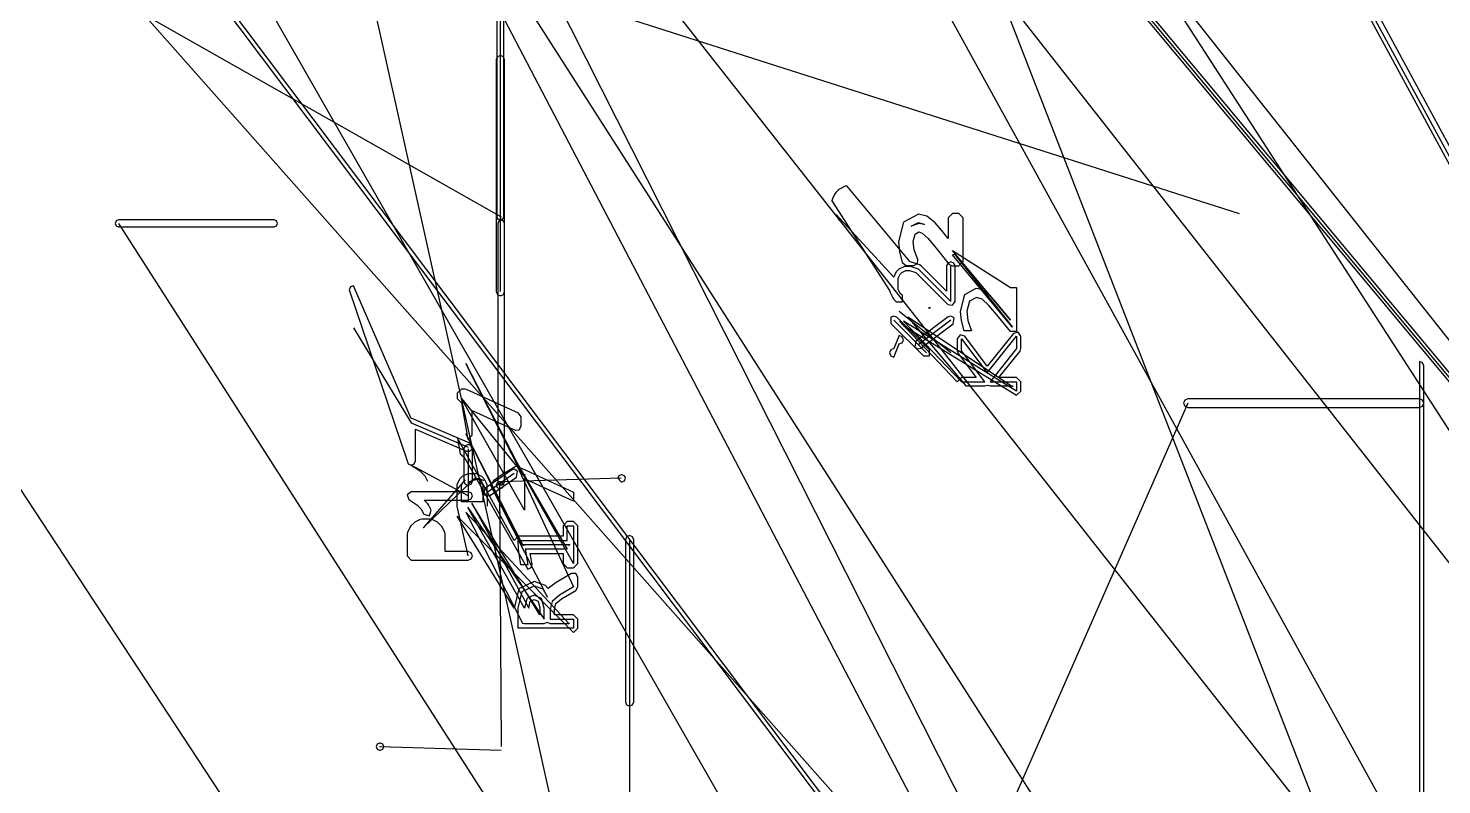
# Model space of a CAD drawing. Extents: x 0 to 334, y -361 to 120.
# Drawn here: x 98.07 to 122.95, y 7.88 to 21.19 of the extents above; entities that cross this region are included whole.
import ezdxf

# ---------------------------------------------------------------- set-up
doc = ezdxf.new("R2010")
doc.units = 0

msp = doc.modelspace()

# ---------------------------------------------------------------- linework, layer by layer
at = {"layer": 'Layer 1'}
for p, q in [((79.31, 84.9092), (292.42, -302.024)), ((301.09, -309.873), (89.04, 81.8172)), ((89.04, 81.6672), (301.09, -310.023)), ((89.24, 81.7422), (300.89, -309.948)), ((75.05, 81.3792), (138.215, -39.3749)), ((77.19, 81.3792), (138.215, -39.3149)), ((68.6, 80.4392), (134.095, -33.9949)), ((75.452423, 70.589328), (319.8, -310.813)), ((134.095, -21.5749), (66.480002, 68.19915)), ((66.480002, 68.07915), (134.095, -21.6949)), ((81.92, 64.1792), (166.845, -43.9449)), ((95.1187, 62.0792), (108.655, 1.3842)), ((133.02, 3.1442), (95.13, 51.0092)), ((104.36, 49.6222), (125.105, -3.7458)), ((100.65, 48.8522), (200.47, -105.785)), ((91.66, 44.0822), (183.61, -72.6649)), ((88.075, 35.0192), (220.02, -113.935)), ((106.58, 34.9092), (135.58, 0.1354)), ((135.58, 0.0604), (106.58, 34.8342)), ((135.58, -0.0146), (106.58, 34.7592)), ((84.16, 30.4792), (106.395, 17.8742)), ((106.38, 16.5592), (106.38, 26.3092)), ((90.61, 24.1992), (300.55, -294.763)), ((106.32, 22.4142), (106.32, 17.8742)), ((106.44, 17.8742), (106.44, 22.4142)), ((106.38, 22.0842), (119.38, 17.9342)), ((106.326967, 20.687233), (106.305, 20.6342)), ((106.38, 20.7092), (106.326967, 20.687233)), ((106.433033, 20.687233), (106.38, 20.7092)), ((106.38, 20.7092), (106.38, 20.7092)), ((106.455, 20.6342), (106.433033, 20.687233)), ((106.305, 20.6342), (106.305, 16.5592)), ((106.455, 16.5592), (106.455, 20.6342)), ((112.44613, 18.410147), (112.35089, 18.362528)), ((112.47967, 18.418065), (112.44613, 18.410147)), ((113.59172, 17.080382), (112.47967, 18.418065)), ((112.22211, 18.186131), (112.21419, 18.152589)), ((112.26973, 18.281369), (112.22211, 18.186131)), ((112.28378, 18.30086), (112.26973, 18.281369)), ((112.3314, 18.348479), (112.28378, 18.30086)), ((112.35089, 18.362528), (112.3314, 18.348479)), ((112.21419, 18.152589), (113.231, 16.5768)), ((112.33681, 17.819255), (112.28919, 17.914493)), ((112.28919, 17.914493), (113.306, 16.8149)), ((113.73644, 17.92285), (113.47243, 17.77778)), ((113.88504, 17.88595), (113.73644, 17.92285)), ((114.338, 17.9294), (114.263, 17.8544)), ((114.449, 17.9294), (114.338, 17.9294)), ((114.524, 17.8544), (114.449, 17.9294)), ((99.617574, 17.801626), (99.6, 17.7592)), ((99.6, 17.7592), (99.617574, 17.716774)), ((99.66, 17.8192), (99.617574, 17.801626)), ((99.617574, 17.716774), (99.66, 17.6992)), ((102.4, 17.8192), (99.66, 17.8192)), ((99.66, 17.7592), (275.72, -257.134)), ((99.66, 17.6992), (102.4, 17.6992)), ((102.442426, 17.801626), (102.4, 17.8192)), ((102.4, 17.6992), (102.442426, 17.716774)), ((102.46, 17.7592), (102.442426, 17.801626)), ((102.442426, 17.716774), (102.46, 17.7592)), ((106.32, 17.8742), (106.337574, 17.831774)), ((106.352574, 17.796626), (106.335, 17.7542)), ((106.335, 17.7542), (106.335, 13.2142)), ((106.337574, 17.831774), (106.38, 17.8142)), ((106.395, 17.8142), (106.352574, 17.796626)), ((106.38, 17.8742), (106.38, 17.8142)), ((106.38, 17.8142), (106.422426, 17.831774)), ((106.437426, 17.796626), (106.395, 17.8142)), ((106.395, 17.8142), (106.395, 17.8142)), ((106.422426, 17.831774), (106.44, 17.8742)), ((106.455, 17.7542), (106.437426, 17.796626)), ((106.455, 13.2142), (106.455, 17.7542)), ((112.38443, 17.771636), (112.33681, 17.819255)), ((113.47243, 17.77778), (113.3841, 17.43558)), ((113.60976, 17.71196), (113.73638, 17.77292)), ((113.74484, 17.75817), (113.60976, 17.71196)), ((113.60976, 17.71196), (113.60976, 17.71196)), ((113.73638, 17.77292), (113.81541, 17.75313)), ((113.84214, 17.73642), (113.74484, 17.75817)), ((113.81541, 17.75313), (113.81588, 17.75288)), ((113.81588, 17.75288), (113.84214, 17.73642)), ((114.03004, 17.7707), (113.88504, 17.88595)), ((114.03158, 17.76909), (114.03004, 17.7707)), ((114.1437, 17.63693), (114.03158, 17.76909)), ((114.263, 17.8544), (114.263, 17.492)), ((114.524, 17.085), (114.524, 17.8544)), ((113.38404, 17.43565), (113.40162, 17.26427)), ((113.3841, 17.43558), (113.38404, 17.43565)), ((113.64541, 17.43882), (113.67997, 17.57091)), ((113.66464, 17.29395), (113.64541, 17.43882)), ((113.67997, 17.57091), (113.68021, 17.57126)), ((113.68021, 17.57126), (113.74554, 17.6081)), ((113.74554, 17.6081), (113.80213, 17.58827)), ((113.80213, 17.58827), (113.8025, 17.58804)), ((113.8025, 17.58804), (113.90663, 17.49167)), ((113.90663, 17.49167), (113.90693, 17.49134)), ((113.90693, 17.49134), (114.07269, 17.29178)), ((114.14387, 17.63673), (114.1437, 17.63693)), ((114.263, 17.492), (114.14387, 17.63673)), ((113.40162, 17.26427), (113.4521, 17.07017)), ((113.72545, 17.12376), (113.66464, 17.29395)), ((114.07269, 17.29178), (114.07269, 17.29178)), ((114.07269, 17.29178), (114.28094, 17.03708)), ((114.33429, 17.20736), (114.37362, 17.21631)), ((115.35207, 15.9807), (114.33429, 17.20736)), ((114.33794, 17.28226), (115.355, 16.6277)), ((115.35545, 16.05559), (114.33794, 17.28226)), ((114.37362, 17.21631), (115.391, 15.9334)), ((113.35362, 16.910138), (113.40124, 16.957757)), ((113.40124, 16.957757), (113.49648, 17.005376)), ((113.44567, 16.896123), (113.51418, 16.930381)), ((113.4521, 17.07017), (113.52349, 17.01817)), ((113.49648, 17.005376), (113.592, 17.0054)), ((113.51418, 16.930381), (113.58, 16.9304)), ((113.52349, 17.01817), (113.657, 17.0181)), ((113.58, 16.9304), (113.69451, 16.892229)), ((113.61543, 17.076533), (113.59172, 17.080382)), ((113.592, 17.0054), (113.73485, 16.957781)), ((113.75829, 17.028914), (113.61543, 17.076533)), ((113.657, 17.0181), (113.719943, 17.052325)), ((113.719943, 17.052325), (113.72545, 17.12376)), ((113.73485, 16.957781), (114.30628, 16.386352)), ((113.78761, 17.010796), (113.75829, 17.028914)), ((114.231, 16.5674), (113.78761, 17.010796)), ((114.252967, 17.058433), (114.231, 17.0054)), ((114.231, 17.0054), (114.231, 16.5674)), ((114.306, 17.0804), (114.252967, 17.058433)), ((114.28094, 17.03708), (114.33864, 17.00999)), ((114.359033, 17.058433), (114.306, 17.0804)), ((114.30628, 16.386352), (114.306, 17.0054)), ((114.33864, 17.00999), (114.449, 17.01)), ((114.381, 17.0054), (114.359033, 17.058433)), ((114.38145, 16.386352), (114.381, 17.0054)), ((114.449, 17.01), (114.524, 17.085)), ((113.306, 16.8149), (113.35362, 16.910138)), ((113.381, 16.7972), (113.41526, 16.865716)), ((113.381, 16.594505), (113.381, 16.7972)), ((113.41526, 16.865716), (113.44567, 16.896123)), ((113.69451, 16.892229), (114.25342, 16.333319)), ((103.741246, 16.640093), (103.71918, 16.586969)), ((103.71918, 16.586969), (104.737, 13.5828)), ((103.79445, 16.661965), (103.741246, 16.640093)), ((104.81227, 14.324436), (103.79445, 16.661965)), ((106.305, 16.5592), (106.326967, 16.506167)), ((106.326967, 16.506167), (106.38, 16.4842)), ((106.38, 16.4842), (106.433033, 16.506167)), ((106.433033, 16.506167), (106.455, 16.5592)), ((113.231, 16.5768), (113.23892, 16.543258)), ((113.23892, 16.543258), (113.28654, 16.44802)), ((113.28654, 16.44802), (113.30059, 16.428529)), ((113.30059, 16.428529), (113.34821, 16.38091)), ((113.41526, 16.525989), (113.381, 16.594505)), ((113.45427, 16.486976), (113.41526, 16.525989)), ((113.45427, 16.38091), (113.45427, 16.486976)), ((114.47655, 16.20898), (114.55207, 16.50925)), ((114.55207, 16.50925), (114.75389, 16.62125)), ((114.7619, 16.45651), (114.6356, 16.38834)), ((114.75389, 16.62125), (114.86782, 16.59284)), ((114.85891, 16.42486), (114.7619, 16.45651)), ((114.9787, 16.3153), (114.85891, 16.42486)), ((114.86782, 16.59284), (114.99412, 16.4914)), ((114.99412, 16.4914), (115.1035, 16.36236)), ((115.355, 16.6277), (115.466, 16.6277)), ((115.466, 16.6277), (115.466, 15.8584)), ((113.34821, 16.38091), (113.45427, 16.38091)), ((114.306, 15.48159), (113.401, 16.209)), ((113.92189, 16.27926), (113.94944, 16.28148)), ((113.93437, 16.26274), (113.92189, 16.27926)), ((113.94944, 16.28148), (113.93437, 16.26274)), ((114.25342, 16.333319), (114.335147, 16.317075)), ((114.335147, 16.317075), (114.38145, 16.386352)), ((114.49282, 16.05154), (114.47655, 16.20898)), ((114.6356, 16.38834), (114.58677, 16.21223)), ((114.58677, 16.21223), (114.60826, 16.04911)), ((115.14732, 16.11241), (114.9787, 16.3153)), ((115.1035, 16.36236), (115.35545, 16.05559)), ((103.79418, 15.920303), (104.812, 14.2495)), ((113.30562, 16.128018), (113.25297, 16.106052)), ((113.25297, 16.106052), (113.25297, 15.999986)), ((113.25297, 15.999986), (113.8244, 15.428557)), ((113.35904, 16.106052), (113.30562, 16.128018)), ((113.30562, 16.128018), (113.30562, 16.128018)), ((113.306, 16.053019), (113.87743, 15.48159)), ((113.93046, 15.534623), (113.35904, 16.106052)), ((113.40161, 16.03652), (113.47661, 15.96152)), ((114.419, 14.9738), (113.40161, 16.03652)), ((113.47661, 16.03652), (114.494, 14.9738)), ((115.466, 14.8098), (113.47661, 16.03652)), ((113.47661, 15.96152), (115.466, 14.7348)), ((113.55161, 16.11152), (114.569, 14.8988)), ((115.391, 14.8848), (113.55161, 16.11152)), ((114.261, 16.113019), (113.68957, 15.684447)), ((114.306, 16.053019), (113.73457, 15.624447)), ((113.77957, 15.564447), (114.351, 15.993019)), ((114.30625, 16.128019), (114.261, 16.113019)), ((114.366, 16.098019), (114.30625, 16.128019)), ((114.30625, 16.128019), (114.30625, 16.128019)), ((114.351, 15.993019), (114.366, 16.098019)), ((114.541, 15.8665), (114.49282, 16.05154)), ((114.60826, 16.04911), (114.67336, 15.86651)), ((115.355, 15.8584), (115.14732, 16.11241)), ((115.391, 15.9334), (115.35207, 15.9807)), ((115.391, 15.9334), (115.391, 15.9334)), ((113.401, 15.7875), (113.306, 15.55659)), ((113.454033, 15.765533), (113.401, 15.7875)), ((113.476, 15.7125), (113.454033, 15.765533)), ((113.454033, 15.659467), (113.476, 15.7125)), ((113.68957, 15.684447), (113.67457, 15.579447)), ((114.470201, 15.799597), (114.41899, 15.72849)), ((114.41899, 15.72849), (114.419, 15.5175)), ((114.55389, 15.77362), (114.470201, 15.799597)), ((114.49419, 15.51754), (114.494, 15.7285)), ((114.494, 15.7285), (114.94713, 15.12713)), ((114.67336, 15.86651), (114.541, 15.8665)), ((114.94908, 15.24914), (114.55389, 15.77362)), ((114.94713, 15.12713), (115.46601, 15.77151)), ((115.40758, 15.81854), (114.94908, 15.24914)), ((115.466, 15.8584), (115.355, 15.8584)), ((115.490933, 15.842225), (115.40758, 15.81854)), ((115.46601, 15.77151), (115.466, 15.5556)), ((115.541, 15.7715), (115.490933, 15.842225)), ((115.54151, 15.55568), (115.541, 15.7715)), ((113.252967, 15.534623), (113.231, 15.48159)), ((113.231, 15.48159), (113.252967, 15.428557)), ((113.306, 15.55659), (113.252967, 15.534623)), ((113.252967, 15.428557), (113.306, 15.40659)), ((113.306, 15.40659), (113.401, 15.6375)), ((113.401, 15.6375), (113.454033, 15.659467)), ((113.67457, 15.579447), (113.723963, 15.550201)), ((113.723963, 15.550201), (113.77957, 15.564447)), ((113.8244, 15.428557), (113.93046, 15.428557)), ((113.93046, 15.428557), (113.93046, 15.534623)), ((114.419, 15.5175), (114.43416, 15.47229)), ((114.43416, 15.47229), (114.75415, 15.04876)), ((114.905, 14.9738), (114.49419, 15.51754)), ((115.466, 15.5556), (114.9979, 14.97372)), ((115.155, 15.0488), (115.52495, 15.50867)), ((115.52495, 15.50867), (115.54151, 15.55568)), ((105.7718, 15.294935), (106.771, 13.3589)), ((106.771, 13.32897), (105.7718, 15.294935)), ((122.608033, 15.305233), (122.555, 15.3272)), ((122.555, 15.3272), (122.555, 2.044199)), ((122.63, 15.2522), (122.608033, 15.305233)), ((122.63, -11.0308), (122.63, 15.2522)), ((114.494, 15.0488), (114.419, 14.9738)), ((114.75415, 15.04876), (114.494, 15.0488)), ((114.494, 14.9738), (114.905, 14.9738)), ((114.9979, 14.97372), (115.466, 14.9738)), ((115.466, 15.0488), (115.155, 15.0488)), ((115.541, 14.9738), (115.466, 15.0488)), ((115.466, 14.9738), (115.466, 14.8098)), ((115.541, 14.8098), (115.541, 14.9738)), ((105.622, 14.7695), (105.6218, 14.677335)), ((105.6218, 14.677335), (105.6968, 14.602335)), ((105.697, 14.8445), (105.622, 14.7695)), ((105.6968, 14.677335), (106.696, 13.45)), ((106.807, 12.7114), (105.6968, 14.677335)), ((105.75298, 14.84449), (105.697, 14.8445)), ((105.78406, 14.83775), (105.75298, 14.84449)), ((106.70007, 14.42076), (105.78406, 14.83775)), ((114.569, 14.8988), (114.905, 14.8988)), ((114.905, 14.8988), (114.95155, 14.915)), ((114.95155, 14.915), (114.9981, 14.8988)), ((114.9981, 14.8988), (115.391, 14.8988)), ((115.391, 14.8988), (115.391, 14.8848)), ((115.466, 14.7348), (115.541, 14.8098)), ((105.6968, 14.602335), (105.808, 13.9559)), ((105.883, 14.0309), (105.883, 14.4659)), ((105.883, 14.4659), (106.63824, 14.12185)), ((118.48, 14.5942), (112.73, 1.5192)), ((118.426967, 14.647233), (118.405, 14.5942)), ((118.405, 14.5942), (118.426967, 14.541167)), ((118.48, 14.6692), (118.426967, 14.647233)), ((118.426967, 14.541167), (118.48, 14.5192)), ((122.555, 14.6692), (118.48, 14.6692)), ((118.48, 14.5192), (122.555, 14.5192)), ((122.608033, 14.647233), (122.555, 14.6692)), ((122.555, 14.5192), (122.608033, 14.541167)), ((122.63, 14.5942), (122.608033, 14.647233)), ((122.608033, 14.541167), (122.63, 14.5942)), ((104.812, 14.2495), (105.812, 13.820929)), ((104.84155, 14.318376), (104.81227, 14.324436)), ((105.84155, 13.889805), (104.84155, 14.318376)), ((106.744, 14.3525), (106.70007, 14.42076)), ((106.709904, 14.127033), (106.74433, 14.1901)), ((106.74433, 14.1901), (106.744, 14.3525)), ((104.887, 13.5828), (104.887, 14.1357)), ((104.887, 14.1357), (105.78246, 13.751933)), ((105.6218, 13.993375), (105.62287, 13.980755)), ((106.621, 12.1828), (105.6218, 13.993375)), ((105.62287, 13.980755), (105.66975, 13.706095)), ((105.7718, 14.055065), (106.771, 12.1078)), ((106.7712, 12.08905), (105.7718, 14.055065)), ((105.808, 13.9559), (105.883, 14.0309)), ((106.63824, 14.12185), (106.709904, 14.127033)), ((105.66975, 13.706095), (105.74368, 13.643715)), ((105.758967, 13.846547), (105.737, 13.793514)), ((105.737, 13.793514), (105.737, 13.2221)), ((105.812, 13.868514), (105.758967, 13.846547)), ((105.78246, 13.751933), (105.839858, 13.751233)), ((105.812, 13.8685), (105.812, 13.868514)), ((105.865033, 13.846533), (105.812, 13.8685)), ((105.812, 13.793514), (105.812, 12.8614)), ((105.839858, 13.751233), (105.88094, 13.791325)), ((105.88094, 13.791325), (105.84155, 13.889805)), ((105.887, 13.7935), (105.865033, 13.846533)), ((105.887, 13.2221), (105.887, 13.7935)), ((106.55813, 13.741025), (107.558, 12.0289)), ((107.668, 11.775), (106.55813, 13.741025)), ((104.737, 13.5828), (104.758967, 13.529767)), ((104.758967, 13.529767), (104.812, 13.5078)), ((104.812, 13.5078), (104.865033, 13.529767)), ((105.812, 12.963786), (104.812, 13.5078)), ((104.812, 13.5078), (104.95486, 13.412562)), ((104.865033, 13.529767), (104.887, 13.5828)), ((105.74368, 13.643715), (106.863, 11.6777)), ((106.40318, 13.342494), (106.66881, 13.500214)), ((106.62082, 13.432827), (106.57818, 13.41927)), ((106.68263, 13.400838), (106.62082, 13.432827)), ((106.62082, 13.432827), (106.62082, 13.432827)), ((106.66881, 13.500214), (107.668, 11.3673)), ((106.696, 13.45), (106.752, 13.45)), ((106.752, 13.45), (107.66802, 13.03301)), ((104.95486, 13.412562), (105.0501, 13.317324)), ((105.02018, 12.405447), (105.937, 13.2828)), ((105.76067, 13.248523), (105.02018, 12.405447)), ((105.0501, 13.317324), (105.09772, 13.222086)), ((105.621, 13.1673), (105.66862, 13.262538)), ((105.66862, 13.262538), (105.71624, 13.310157)), ((105.696, 13.1496), (105.73026, 13.218116)), ((105.71624, 13.310157), (105.81148, 13.357776)), ((105.73026, 13.218116), (105.76067, 13.248523)), ((105.737, 13.2221), (105.758967, 13.169067)), ((105.81148, 13.357776), (105.954, 13.3578)), ((105.83317, 13.214104), (105.97675, 13.272114)), ((105.97675, 13.258234), (105.83317, 13.214104)), ((105.83317, 13.214104), (105.83317, 13.214104)), ((105.865033, 13.169067), (105.887, 13.2221)), ((105.937, 13.2828), (106.00552, 13.248542)), ((105.954, 13.3578), (106.04923, 13.310181)), ((105.97675, 13.272114), (106.0809, 13.238874)), ((106.086, 13.234484), (105.97675, 13.258234)), ((106.00552, 13.248542), (106.03592, 13.218135)), ((106.03592, 13.218135), (106.07018, 13.149619)), ((106.04923, 13.310181), (106.09685, 13.262562)), ((106.0809, 13.238874), (106.08133, 13.238514)), ((106.08133, 13.238514), (106.086, 13.234484)), ((106.09685, 13.262562), (106.14447, 13.167324)), ((106.57818, 13.41927), (106.10199, 13.085937)), ((106.62119, 13.357828), (106.145, 13.024495)), ((106.18801, 12.963053), (106.6642, 13.296386)), ((106.21308, 13.150154), (106.27428, 13.247094)), ((106.27428, 13.247094), (106.40318, 13.342494)), ((106.322574, 13.196626), (106.305, 13.1542)), ((106.365, 13.2142), (106.322574, 13.196626)), ((106.335, 13.2142), (106.352574, 13.171774)), ((106.38, 13.2142), (106.365, 13.2142)), ((106.395, 13.2142), (106.38, 13.1542)), ((106.422426, 13.196626), (106.38, 13.2142)), ((108.505, 13.2742), (106.395, 13.2142)), ((106.44, 13.1542), (106.422426, 13.196626)), ((106.437426, 13.171774), (106.455, 13.2142)), ((106.6642, 13.296386), (106.68263, 13.400838)), ((106.771, 13.3589), (106.81922, 13.33695)), ((106.81922, 13.33695), (106.771, 13.32897)), ((107.668, 12.8706), (106.80667, 13.26298)), ((106.80667, 13.26298), (106.807, 12.7114)), ((108.462574, 13.316626), (108.445, 13.2742)), ((108.445, 13.2742), (108.505, 13.2142)), ((108.505, 13.3342), (108.462574, 13.316626)), ((108.52, 13.3342), (108.505, 13.3342)), ((108.505, 13.2142), (108.52, 13.2142)), ((108.562426, 13.316626), (108.52, 13.3342)), ((108.52, 13.2142), (108.562426, 13.231774)), ((108.58, 13.2742), (108.562426, 13.316626)), ((108.562426, 13.231774), (108.58, 13.2742)), ((104.812, 13.038786), (104.740237, 12.985513)), ((104.740237, 12.985513), (104.7704, 12.901382)), ((105.812, 13.0387), (104.812, 13.038786)), ((105.621, 12.7864), (105.621, 13.1673)), ((105.696, 12.8614), (105.696, 13.1496)), ((105.758967, 13.169067), (105.812, 13.1471)), ((105.812, 13.1471), (105.865033, 13.169067)), ((105.865033, 13.016733), (105.812, 13.0387)), ((105.887, 12.9637), (105.865033, 13.016733)), ((105.865033, 12.910667), (105.887, 12.9637)), ((106.07018, 13.149619), (106.07, 12.8614)), ((106.10199, 13.085937), (106.08356, 12.981485)), ((106.08356, 12.981485), (106.18801, 12.963053)), ((106.14447, 13.167324), (106.145, 12.7864)), ((107.21228, 11.18418), (106.21308, 13.150154)), ((106.305, 13.1542), (106.322574, 13.111774)), ((106.322574, 13.111774), (106.365, 13.0942)), ((106.352574, 13.171774), (106.395, 13.1542)), ((106.365, 13.1542), (106.395, 8.5542)), ((106.365, 13.0942), (106.38, 13.0942)), ((106.38, 13.0942), (106.422426, 13.111774)), ((106.395, 13.1542), (106.437426, 13.171774)), ((106.422426, 13.111774), (106.44, 13.1542)), ((107.66802, 13.03301), (107.668, 12.8706)), ((104.7704, 12.901382), (104.90708, 12.810264)), ((104.90708, 12.810264), (104.98846, 12.728883)), ((104.98846, 12.728883), (105.03064, 12.644531)), ((105.10313, 12.826343), (105.04069, 12.888786)), ((105.04069, 12.888786), (105.812, 12.8887)), ((105.11718, 12.806851), (105.10313, 12.826343)), ((105.1648, 12.711613), (105.11718, 12.806851)), ((105.13126, 12.61099), (105.1648, 12.711613)), ((105.812, 11.909019), (105.621, 12.7864)), ((106.07, 12.8614), (105.696, 12.8614)), ((105.80488, 12.760856), (107.15, 10.7949)), ((106.80495, 10.9903), (105.80488, 12.760856)), ((105.812, 12.8887), (105.865033, 12.910667)), ((105.87988, 12.835856), (106.879, 10.9903)), ((107.075, 10.8699), (105.87988, 12.835856)), ((104.80659, 12.438242), (104.79254, 12.418751)), ((104.85421, 12.485861), (104.80659, 12.438242)), ((104.8737, 12.49991), (104.85421, 12.485861)), ((104.96894, 12.547529), (104.8737, 12.49991)), ((105.00248, 12.555447), (104.96894, 12.547529)), ((105.14453, 12.555376), (105.00248, 12.555447)), ((105.03064, 12.644531), (105.13126, 12.61099)), ((105.17807, 12.547458), (105.14453, 12.555376)), ((105.27331, 12.499839), (105.17807, 12.547458)), ((105.2928, 12.48579), (105.27331, 12.499839)), ((105.34042, 12.438171), (105.2928, 12.48579)), ((105.35447, 12.418679), (105.34042, 12.438171)), ((105.6218, 12.605445), (105.6968, 12.530445)), ((106.62099, 10.99026), (105.6218, 12.605445)), ((105.6968, 12.530445), (107.668, 10.5645)), ((105.7718, 12.680445), (106.771, 10.7276)), ((107.593, 10.7145), (105.7718, 12.680445)), ((107.558, 12.5117), (107.483, 12.4367)), ((107.668, 12.5117), (107.558, 12.5117)), ((107.743, 12.4367), (107.668, 12.5117)), ((104.74492, 12.323513), (104.737, 12.289971)), ((104.737, 12.289971), (104.737, 11.909)), ((104.79254, 12.418751), (104.74492, 12.323513)), ((105.40208, 12.323441), (105.35447, 12.418679)), ((105.41, 12.2899), (105.40208, 12.323441)), ((105.41, 11.984), (105.41, 12.2899)), ((106.696, 12.2578), (106.621, 12.1828)), ((107.483, 12.2578), (106.696, 12.2578)), ((107.483, 12.4367), (107.483, 12.2578)), ((107.558, 12.1828), (107.558, 12.4367)), ((107.558, 12.4367), (107.668, 12.4367)), ((107.668, 12.4367), (107.668, 11.775)), ((107.743, 11.7751), (107.743, 12.4367)), ((108.601967, 12.247232), (108.58, 12.194199)), ((108.58, 12.194199), (108.58, 9.3442)), ((108.655, 12.269199), (108.601967, 12.247232)), ((108.708033, 12.247233), (108.655, 12.2692)), ((108.655, 12.2692), (108.655, 12.269199)), ((108.655, 12.194199), (108.655, -0.880801)), ((108.73, 12.1942), (108.708033, 12.247233)), ((108.73, 9.3442), (108.73, 12.1942)), ((105.812, 11.984), (105.41, 11.984)), ((105.865033, 11.962033), (105.812, 11.984)), ((105.887, 11.909), (105.865033, 11.962033)), ((106.69612, 12.02736), (106.696, 12.1828)), ((106.696, 12.1828), (107.558, 12.1828)), ((106.743, 11.7527), (106.69612, 12.02736)), ((106.771, 12.1078), (107.558, 12.1078)), ((106.816, 12.1039), (106.7712, 12.08905)), ((107.55732, 12.10393), (106.816, 12.1039)), ((107.558, 12.0289), (106.816, 12.0289)), ((106.816, 12.0289), (106.86287, 11.7527)), ((106.93694, 11.76525), (106.90493, 11.9539)), ((106.90493, 11.9539), (107.483, 11.9539)), ((107.483, 11.9539), (107.483, 11.775)), ((107.593, 12.0949), (107.55732, 12.10393)), ((107.558, 12.1078), (107.59368, 12.11683)), ((107.59368, 12.11683), (107.593, 12.0949)), ((104.737, 11.909), (104.812, 11.834)), ((104.812, 11.834), (105.335, 11.834)), ((105.335, 11.834), (105.812, 11.834)), ((105.812, 11.834), (105.865033, 11.855967)), ((105.865033, 11.855967), (105.887, 11.909)), ((106.86287, 11.7527), (106.743, 11.7527)), ((106.863, 11.6777), (106.920294, 11.704311)), ((106.920294, 11.704311), (106.93694, 11.76525)), ((107.483, 11.775), (107.558, 11.7)), ((107.558, 11.7), (107.668, 11.7001)), ((107.668, 11.7001), (107.743, 11.7751)), ((106.97594, 11.4561), (106.70475, 11.32793)), ((107.17626, 11.38797), (106.97594, 11.4561)), ((107.62971, 11.59869), (107.36437, 11.44114)), ((107.705099, 11.599373), (107.62971, 11.59869)), ((107.743, 11.5342), (107.705099, 11.599373)), ((107.74381, 11.36725), (107.743, 11.5342)), ((106.70475, 11.32793), (106.62099, 10.99026)), ((106.696, 10.9903), (106.76567, 11.2842)), ((106.70475, 11.32793), (106.70475, 11.32793)), ((106.76567, 11.2842), (106.97595, 11.38114)), ((106.97682, 11.21726), (106.84857, 11.15956)), ((106.97595, 11.38114), (107.1283, 11.33036)), ((107.10638, 11.15956), (106.97682, 11.21726)), ((107.1283, 11.33036), (107.21228, 11.18418)), ((107.22386, 11.33756), (107.17626, 11.38797)), ((107.36437, 11.44114), (107.22386, 11.33756)), ((107.41865, 11.22035), (107.28909, 11.10956)), ((107.668, 11.3673), (107.41865, 11.22035)), ((107.45754, 11.15569), (107.70689, 11.30264)), ((107.70689, 11.30264), (107.74381, 11.36725)), ((106.696, 10.6395), (106.696, 10.9903)), ((106.84857, 11.15956), (106.80495, 10.9903)), ((106.879, 10.9903), (106.90715, 11.11395)), ((106.90715, 11.11395), (106.90777, 11.11477)), ((106.90777, 11.11477), (106.97587, 11.14226)), ((106.97587, 11.14226), (107.04591, 11.11393)), ((107.04591, 11.11393), (107.07405, 10.9903)), ((107.07405, 10.9903), (107.075, 10.8699)), ((107.15, 10.9903), (107.10638, 11.15956)), ((107.15, 10.7949), (107.15, 10.9903)), ((107.28909, 11.10956), (107.25719, 10.96415)), ((107.25719, 10.96415), (107.258, 10.7949)), ((107.333, 10.9641), (107.35419, 11.07088)), ((107.333, 10.8699), (107.333, 10.9641)), ((107.35419, 11.07088), (107.35443, 11.07129)), ((107.35443, 11.07129), (107.45723, 11.15551)), ((107.45723, 11.15551), (107.45754, 11.15569)), ((106.771, 10.7276), (106.80408, 10.71991)), ((106.80408, 10.71991), (107.15, 10.7199)), ((107.15, 10.7199), (107.20404, 10.742896)), ((107.20404, 10.742896), (107.25807, 10.7199)), ((107.258, 10.7949), (107.668, 10.7949)), ((107.25807, 10.7199), (107.593, 10.7199)), ((107.668, 10.8699), (107.333, 10.8699)), ((107.593, 10.7199), (107.593, 10.7145)), ((107.743, 10.7949), (107.668, 10.8699)), ((107.668, 10.7949), (107.668, 10.6395)), ((107.743, 10.6395), (107.743, 10.7949)), ((107.668, 10.6395), (106.696, 10.6395)), ((107.668, 10.5645), (107.743, 10.6395)), ((108.58, 9.3442), (108.601967, 9.291167)), ((108.601967, 9.291167), (108.655, 9.2692)), ((108.655, 9.2692), (108.708033, 9.291167)), ((108.708033, 9.291167), (108.73, 9.3442)), ((104.212574, 8.596626), (104.195, 8.5542)), ((104.195, 8.5542), (104.212574, 8.511774)), ((104.255, 8.6142), (104.212574, 8.596626)), ((104.212574, 8.511774), (104.255, 8.4942)), ((104.27, 8.6142), (104.255, 8.6142)), ((104.255, 8.5542), (106.395, 8.4942)), ((104.255, 8.4942), (104.27, 8.4942)), ((104.312426, 8.596626), (104.27, 8.6142)), ((104.27, 8.4942), (104.312426, 8.511774)), ((104.33, 8.5542), (104.312426, 8.596626)), ((104.312426, 8.511774), (104.33, 8.5542))]:
    msp.add_line(p, q, dxfattribs=at)

doc.saveas('drawing.dxf')
